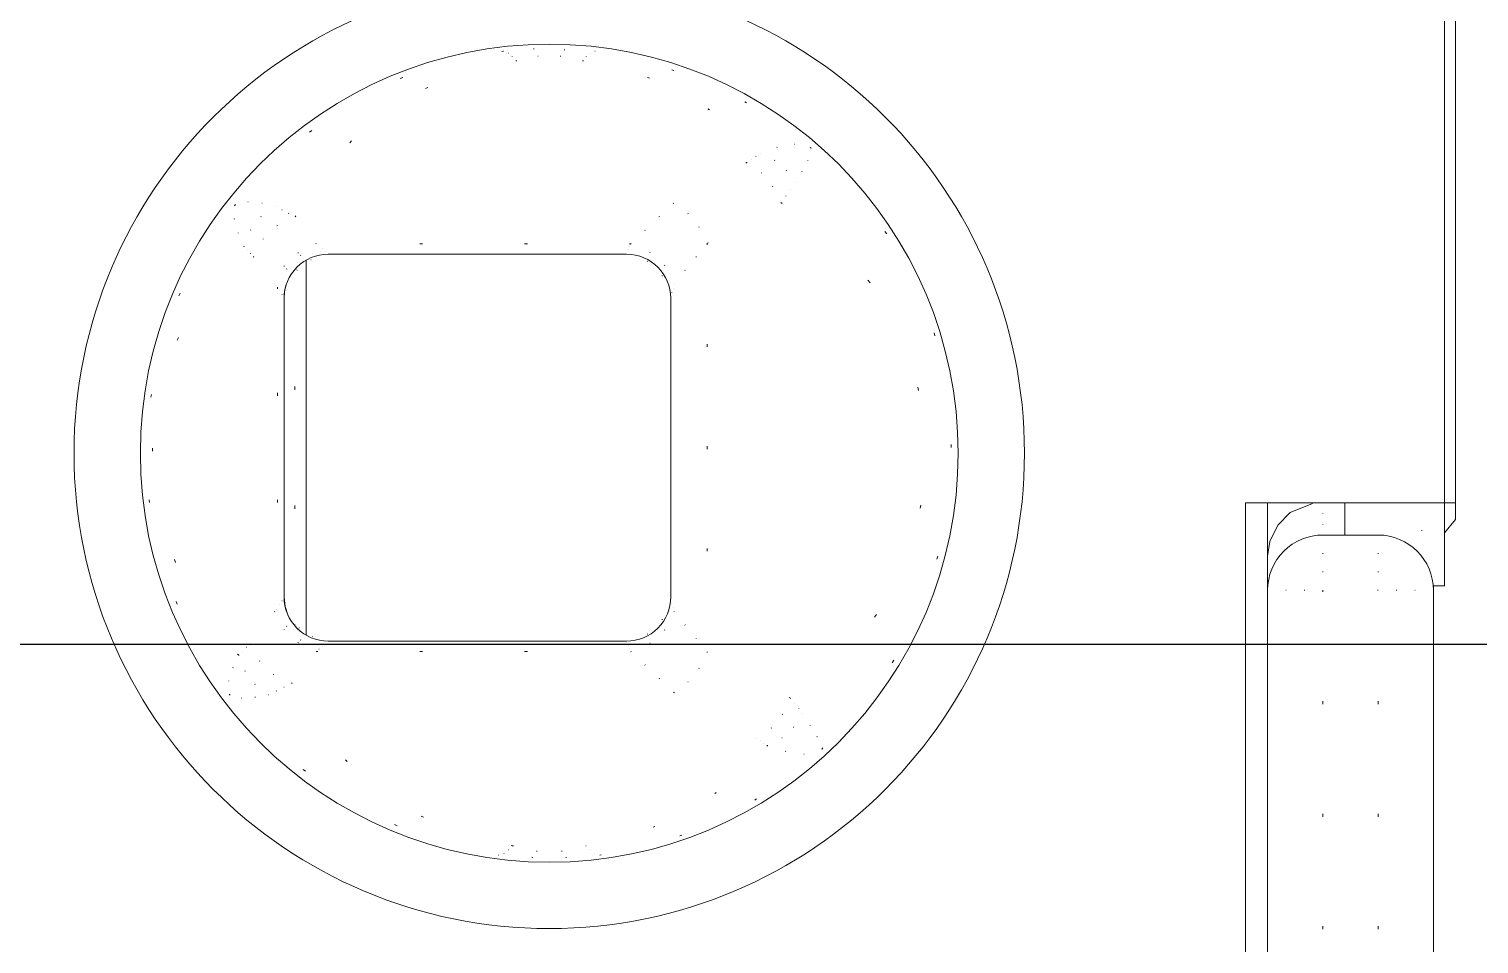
# Model space of a CAD drawing. Header units: inches. Extents: x 17 to 3130, y 15 to 659.
# Drawn here: x 1929.21 to 1935.77, y 217.69 to 221.83 of the extents above; entities that cross this region are included whole.
import ezdxf

# ---------------------------------------------------------------- set-up
doc = ezdxf.new("R2010")
doc.units = ezdxf.units.IN
doc.header["$MEASUREMENT"] = 0
doc.layers.add('Ebene 1', color=7, linetype='Continuous')

msp = doc.modelspace()

# ---------------------------------------------------------------- linework, layer by layer
at = {"color": 7, "linetype": 'Continuous', "lineweight": 25}
msp.add_line((1828.38821, 219.04604), (2076.50516, 219.04604), dxfattribs=at)
at = {"layer": 'Ebene 1', "lineweight": 9}
for points in [[(1935.66809, 225.50911), (1935.66809, 225.50911), (1935.66809, 219.68421), (1935.66809, 219.68421)], [(1935.61809, 224.30911), (1935.61809, 224.30911), (1935.61809, 219.68421), (1935.61809, 219.68421)], [(1930.56809, 220.80921), (1930.56809, 220.80921), (1930.56809, 220.80921), (1930.56809, 220.80921)], [(1930.56809, 220.80921), (1930.56809, 220.80921), (1931.91809, 220.80921), (1931.91809, 220.80921)], [(1932.11799, 220.60921), (1932.11799, 220.71961), (1932.02849, 220.80901), (1931.91809, 220.80921)], [(1930.36809, 220.60961), (1930.36809, 220.60961), (1930.37059, 220.64101), (1930.37059, 220.64101)], [(1930.37059, 220.64101), (1930.37059, 220.64101), (1930.37799, 220.67181), (1930.37799, 220.67181)], [(1930.36809, 220.60961), (1930.36809, 220.60961), (1930.36809, 220.60961), (1930.36809, 220.60961)], [(1930.36809, 219.25881), (1930.36809, 219.25881), (1930.36809, 220.60961), (1930.36809, 220.60961)], [(1932.11799, 220.61801), (1932.11799, 220.61801), (1932.11799, 220.61801), (1932.11799, 220.61801)], [(1932.11799, 220.61801), (1932.11799, 220.61801), (1932.11799, 219.25031), (1932.11799, 219.25031)], [(1934.71809, 219.68421), (1934.71809, 219.68421), (1934.71809, 219.68421), (1934.71809, 219.68421)], [(1935.61809, 219.68421), (1935.61809, 219.68421), (1934.71809, 219.68421), (1934.71809, 219.68421)], [(1934.71809, 219.68421), (1934.71809, 219.68421), (1934.71809, 219.68421), (1934.71809, 219.68421)], [(1934.71809, 219.68421), (1934.71809, 219.68421), (1934.71809, 215.33421), (1934.71809, 215.33421)], [(1934.81809, 219.68421), (1934.81809, 219.68421), (1934.81809, 219.68421), (1934.81809, 219.68421)], [(1934.81809, 219.28911), (1934.81809, 219.28911), (1934.81809, 219.68421), (1934.81809, 219.68421)], [(1935.16809, 219.68421), (1935.16809, 219.68421), (1935.16809, 219.68421), (1935.16809, 219.68421)], [(1935.16809, 219.68421), (1935.16809, 219.68421), (1935.16809, 219.55921), (1935.16809, 219.55921)], [(1935.61809, 219.68421), (1935.61809, 219.68421), (1935.61809, 219.68421), (1935.61809, 219.68421)], [(1935.61809, 219.68421), (1935.61809, 219.68421), (1935.61809, 219.55921), (1935.61809, 219.55921)], [(1935.61809, 219.68421), (1935.61809, 219.68421), (1935.61809, 219.68421), (1935.61809, 219.68421)], [(1935.61809, 219.68421), (1935.61809, 219.68421), (1935.66809, 219.68421), (1935.66809, 219.68421)], [(1935.66809, 219.68421), (1935.66809, 219.68421), (1935.66809, 219.68421), (1935.66809, 219.68421)], [(1935.66809, 219.60921), (1935.66809, 219.60921), (1935.66809, 219.68421), (1935.66809, 219.68421)], [(1935.61809, 219.54901), (1935.61809, 219.54901), (1935.66809, 219.60921), (1935.66809, 219.60921)], [(1935.16809, 219.55921), (1935.16809, 219.55921), (1935.16809, 219.55921), (1935.16809, 219.55921)], [(1935.16809, 219.54921), (1935.16809, 219.54921), (1935.16809, 219.55921), (1935.16809, 219.55921)], [(1935.16809, 219.54921), (1935.16809, 219.54921), (1935.16809, 219.54921), (1935.16809, 219.54921)], [(1935.16809, 219.53921), (1935.16809, 219.53921), (1935.16809, 219.54921), (1935.16809, 219.54921)], [(1935.61809, 219.55921), (1935.61809, 219.55921), (1935.61809, 219.55921), (1935.61809, 219.55921)], [(1935.61809, 219.38241), (1935.61809, 219.38241), (1935.61809, 219.55921), (1935.61809, 219.55921)], [(1935.61809, 219.38241), (1935.61809, 219.38241), (1935.61809, 219.38241), (1935.61809, 219.38241)], [(1935.61819, 219.30921), (1935.61819, 219.30921), (1935.61809, 219.38241), (1935.61809, 219.38241)], [(1935.56729, 219.30921), (1935.56729, 219.30921), (1935.56729, 219.30921), (1935.56729, 219.30921)], [(1935.61819, 219.30921), (1935.61819, 219.30921), (1935.56729, 219.30921), (1935.56729, 219.30921)], [(1930.36809, 219.25881), (1930.36809, 219.25881), (1930.36809, 219.25881), (1930.36809, 219.25881)], [(1930.37279, 219.21561), (1930.37279, 219.21561), (1930.36809, 219.25881), (1930.36809, 219.25881)], [(1930.37279, 219.21561), (1930.37279, 219.21561), (1930.37279, 219.21561), (1930.37279, 219.21561)], [(1930.38679, 219.17441), (1930.38679, 219.17441), (1930.37279, 219.21561), (1930.37279, 219.21561)], [(1930.56809, 219.05921), (1930.56809, 219.05921), (1930.56809, 219.05921), (1930.56809, 219.05921)], [(1931.91809, 219.05921), (1931.91809, 219.05921), (1930.56809, 219.05921), (1930.56809, 219.05921)]]:
    msp.add_open_spline(points, degree=3, dxfattribs=at)
for points, knots in [([(1931.56809, 222.05921), (1930.38069, 222.05911), (1929.41809, 221.09661), (1929.41809, 219.90911), (1929.41809, 219.90911), (1929.41809, 218.72181), (1930.38069, 217.75921), (1931.56809, 217.75911), (1931.56809, 217.75911), (1932.75549, 217.75911), (1933.71809, 218.72181), (1933.71809, 219.90911), (1933.71809, 219.90911), (1933.71809, 221.09661), (1932.75549, 222.05911), (1931.56819, 222.05911)], [0, 0, 0, 0, 0.25, 0.25, 0.25, 0.25, 0.5, 0.5, 0.5, 0.5, 0.75, 0.75, 0.75, 0.75, 1, 1, 1, 1]), ([(1931.56809, 221.75921), (1930.54639, 221.75921), (1929.71799, 220.93081), (1929.71809, 219.90911), (1929.71809, 219.90911), (1929.71809, 218.88741), (1930.54649, 218.05921), (1931.56809, 218.05921), (1931.56809, 218.05921), (1932.58989, 218.05921), (1933.41799, 218.88741), (1933.41809, 219.90911), (1933.41809, 219.90911), (1933.41809, 220.93081), (1932.58989, 221.75921), (1931.56809, 221.75921)], [0, 0, 0, 0, 0.25, 0.25, 0.25, 0.25, 0.5, 0.5, 0.5, 0.5, 0.75, 0.75, 0.75, 0.75, 1, 1, 1, 1]), ([(1930.56809, 220.80921), (1930.51509, 220.80921), (1930.46409, 220.78811), (1930.42669, 220.75061), (1930.42669, 220.75061), (1930.38909, 220.71311), (1930.36809, 220.66221), (1930.36809, 220.60921)], [0, 0, 0, 0, 0.5, 0.5, 0.5, 0.5, 1, 1, 1, 1]), ([(1930.36809, 219.25921), (1930.36809, 219.20601), (1930.38909, 219.15521), (1930.42659, 219.11781), (1930.42659, 219.11781), (1930.46409, 219.08021), (1930.51509, 219.05921), (1930.56809, 219.05921)], [0, 0, 0, 0, 0.5, 0.5, 0.5, 0.5, 1, 1, 1, 1]), ([(1931.91809, 219.05921), (1931.97119, 219.05921), (1932.02199, 219.08021), (1932.05949, 219.11781), (1932.05949, 219.11781), (1932.09699, 219.15521), (1932.11799, 219.20601), (1932.11799, 219.25921)], [0, 0, 0, 0, 0.5, 0.5, 0.5, 0.5, 1, 1, 1, 1])]:
    msp.add_open_spline(points, degree=3, knots=knots, dxfattribs=at)
at = {"layer": 'Ebene 1', "color": 3, "lineweight": 9}
for points in [[(1931.50059, 221.73791), (1931.50059, 221.73791), (1931.49679, 221.73761), (1931.49679, 221.73761)], [(1931.36009, 221.72781), (1931.36009, 221.72781), (1931.35379, 221.72641), (1931.35379, 221.72641)], [(1931.36009, 221.72781), (1931.36009, 221.72781), (1931.36009, 221.72781), (1931.36009, 221.72781)], [(1931.36009, 221.72781), (1931.36009, 221.72781), (1931.36039, 221.72761), (1931.36039, 221.72761)], [(1931.38269, 221.71921), (1931.38269, 221.71921), (1931.38269, 221.71921), (1931.38269, 221.71921)], [(1931.38269, 221.71921), (1931.38269, 221.71921), (1931.38339, 221.71901), (1931.38339, 221.71901)], [(1931.40049, 221.70291), (1931.40049, 221.70291), (1931.40049, 221.70291), (1931.40049, 221.70291)], [(1931.40049, 221.70291), (1931.40049, 221.70291), (1931.40089, 221.70241), (1931.40089, 221.70241)], [(1931.41689, 221.68421), (1931.41689, 221.68421), (1931.41819, 221.68451), (1931.41819, 221.68451)], [(1931.41689, 221.68421), (1931.41689, 221.68421), (1931.41689, 221.68421), (1931.41689, 221.68421)], [(1931.41689, 221.68421), (1931.41689, 221.68421), (1931.42109, 221.68421), (1931.42109, 221.68421)], [(1931.51569, 221.70431), (1931.51569, 221.70431), (1931.51849, 221.70461), (1931.51849, 221.70461)], [(1931.61779, 221.70541), (1931.61779, 221.70541), (1931.61779, 221.70541), (1931.61779, 221.70541)], [(1931.61779, 221.70541), (1931.61779, 221.70541), (1931.62049, 221.70501), (1931.62049, 221.70501)], [(1931.63549, 221.73401), (1931.63549, 221.73401), (1931.63549, 221.73401), (1931.63549, 221.73401)], [(1931.63929, 221.73381), (1931.63929, 221.73381), (1931.63549, 221.73401), (1931.63549, 221.73401)], [(1931.71919, 221.68421), (1931.71919, 221.68421), (1931.71919, 221.68421), (1931.71919, 221.68421)], [(1931.71919, 221.68421), (1931.71919, 221.68421), (1931.72329, 221.68341), (1931.72329, 221.68341)], [(1931.73569, 221.70291), (1931.73569, 221.70291), (1931.73529, 221.70241), (1931.73529, 221.70241)], [(1931.75339, 221.71921), (1931.75339, 221.71921), (1931.75279, 221.71901), (1931.75279, 221.71901)], [(1931.77419, 221.72781), (1931.77419, 221.72781), (1931.77419, 221.72781), (1931.77419, 221.72781)], [(1931.77599, 221.72781), (1931.77599, 221.72781), (1931.77419, 221.72781), (1931.77419, 221.72781)], [(1931.77599, 221.72781), (1931.77599, 221.72781), (1931.77569, 221.72761), (1931.77569, 221.72761)], [(1930.90499, 221.60801), (1930.90499, 221.60801), (1930.89289, 221.60331), (1930.89289, 221.60331)], [(1932.01309, 221.60851), (1932.01309, 221.60851), (1932.01309, 221.60851), (1932.01309, 221.60851)], [(1932.01309, 221.60851), (1932.01309, 221.60851), (1932.02089, 221.60541), (1932.02089, 221.60541)], [(1932.12229, 221.64321), (1932.12229, 221.64321), (1932.12229, 221.64321), (1932.12229, 221.64321)], [(1932.13189, 221.64061), (1932.13189, 221.64061), (1932.12229, 221.64321), (1932.12229, 221.64321)], [(1931.00819, 221.55821), (1931.00819, 221.55821), (1931.01879, 221.56301), (1931.01879, 221.56301)], [(1932.45239, 221.49821), (1932.45239, 221.49821), (1932.45239, 221.49821), (1932.45239, 221.49821)], [(1932.46109, 221.49391), (1932.46109, 221.49391), (1932.45239, 221.49821), (1932.45239, 221.49821)], [(1932.28599, 221.46741), (1932.28599, 221.46741), (1932.28599, 221.46741), (1932.28599, 221.46741)], [(1932.28599, 221.46741), (1932.28599, 221.46741), (1932.29319, 221.46281), (1932.29319, 221.46281)], [(1930.49389, 221.36911), (1930.49389, 221.36911), (1930.48339, 221.36121), (1930.48339, 221.36121)], [(1930.66599, 221.31371), (1930.66599, 221.31371), (1930.67399, 221.32201), (1930.67399, 221.32201)], [(1932.59979, 221.29301), (1932.59979, 221.29301), (1932.59779, 221.29241), (1932.59779, 221.29241)], [(1932.67769, 221.30681), (1932.67769, 221.30681), (1932.67549, 221.30681), (1932.67549, 221.30681)], [(1932.74859, 221.29191), (1932.74859, 221.29191), (1932.74859, 221.29191), (1932.74859, 221.29191)], [(1932.75239, 221.28901), (1932.75239, 221.28901), (1932.74859, 221.29191), (1932.74859, 221.29191)], [(1932.75149, 221.28961), (1932.75149, 221.28961), (1932.75149, 221.28961), (1932.75149, 221.28961)], [(1932.75239, 221.28901), (1932.75239, 221.28901), (1932.75149, 221.28961), (1932.75149, 221.28961)], [(1932.75239, 221.28901), (1932.75239, 221.28901), (1932.75239, 221.28901), (1932.75239, 221.28901)], [(1932.75239, 221.28901), (1932.75239, 221.28901), (1932.75279, 221.28841), (1932.75279, 221.28841)], [(1932.46239, 221.22441), (1932.46239, 221.22441), (1932.45779, 221.22181), (1932.45779, 221.22181)], [(1932.46239, 221.22441), (1932.46239, 221.22441), (1932.46239, 221.22441), (1932.46239, 221.22441)], [(1932.46239, 221.22441), (1932.46239, 221.22441), (1932.46329, 221.22381), (1932.46329, 221.22381)], [(1932.48309, 221.23821), (1932.48309, 221.23821), (1932.48249, 221.23781), (1932.48249, 221.23781)], [(1932.50339, 221.25201), (1932.50339, 221.25201), (1932.50299, 221.25161), (1932.50299, 221.25161)], [(1932.52369, 221.26551), (1932.52369, 221.26551), (1932.52329, 221.26541), (1932.52329, 221.26541)], [(1932.58679, 221.23411), (1932.58679, 221.23411), (1932.58679, 221.23411), (1932.58679, 221.23411)], [(1932.58839, 221.23321), (1932.58839, 221.23321), (1932.58679, 221.23411), (1932.58679, 221.23411)], [(1932.73849, 221.23501), (1932.73849, 221.23501), (1932.73799, 221.23341), (1932.73799, 221.23341)], [(1932.52809, 221.17801), (1932.52809, 221.17801), (1932.52809, 221.17801), (1932.52809, 221.17801)], [(1932.52809, 221.17801), (1932.52809, 221.17801), (1932.52989, 221.17681), (1932.52989, 221.17681)], [(1932.64009, 221.18941), (1932.64009, 221.18941), (1932.64009, 221.18941), (1932.64009, 221.18941)], [(1932.64119, 221.18781), (1932.64119, 221.18781), (1932.64009, 221.18941), (1932.64009, 221.18941)], [(1932.71209, 221.18321), (1932.71209, 221.18321), (1932.71139, 221.18181), (1932.71139, 221.18181)], [(1932.57829, 221.11701), (1932.57829, 221.11701), (1932.57829, 221.11701), (1932.57829, 221.11701)], [(1932.57829, 221.11701), (1932.57829, 221.11701), (1932.57929, 221.11501), (1932.57929, 221.11501)], [(1932.66079, 221.10171), (1932.66079, 221.10171), (1932.66129, 221.10251), (1932.66129, 221.10251)], [(1932.68319, 221.13241), (1932.68319, 221.13241), (1932.68319, 221.13241), (1932.68319, 221.13241)], [(1932.68379, 221.13151), (1932.68379, 221.13151), (1932.68319, 221.13241), (1932.68319, 221.13241)], [(1930.14729, 221.03281), (1930.14729, 221.03281), (1930.14349, 221.02761), (1930.14349, 221.02761)], [(1930.14729, 221.03281), (1930.14729, 221.03281), (1930.14789, 221.03341), (1930.14789, 221.03341)], [(1930.20479, 221.04681), (1930.20479, 221.04681), (1930.20479, 221.04681), (1930.20479, 221.04681)], [(1930.20479, 221.04681), (1930.20479, 221.04681), (1930.20649, 221.04661), (1930.20649, 221.04661)], [(1930.26739, 221.04061), (1930.26739, 221.04061), (1930.26739, 221.04061), (1930.26739, 221.04061)], [(1930.26739, 221.04061), (1930.26739, 221.04061), (1930.26919, 221.04061), (1930.26919, 221.04061)], [(1930.32909, 221.02541), (1930.32909, 221.02541), (1930.32909, 221.02541), (1930.32909, 221.02541)], [(1930.32909, 221.02541), (1930.32909, 221.02541), (1930.32949, 221.02521), (1930.32949, 221.02521)], [(1932.12949, 221.04001), (1932.12949, 221.04001), (1932.12859, 221.03911), (1932.12859, 221.03911)], [(1932.12949, 221.04001), (1932.12949, 221.04001), (1932.12949, 221.04001), (1932.12949, 221.04001)], [(1932.12949, 221.04001), (1932.12949, 221.04001), (1932.13039, 221.03941), (1932.13039, 221.03941)], [(1932.61529, 221.04321), (1932.61529, 221.04321), (1932.61559, 221.04351), (1932.61559, 221.04351)], [(1932.61529, 221.04321), (1932.61529, 221.04321), (1932.61529, 221.04321), (1932.61529, 221.04321)], [(1932.61529, 221.04321), (1932.61529, 221.04321), (1932.62129, 221.03881), (1932.62129, 221.03881)], [(1932.63789, 221.07221), (1932.63789, 221.07221), (1932.63849, 221.07301), (1932.63849, 221.07301)], [(1930.14309, 220.97021), (1930.14309, 220.97021), (1930.14309, 220.97021), (1930.14309, 220.97021)], [(1930.14359, 220.96851), (1930.14359, 220.96851), (1930.14309, 220.97021), (1930.14309, 220.97021)], [(1930.26369, 220.97801), (1930.26369, 220.97801), (1930.26539, 220.97941), (1930.26539, 220.97941)], [(1930.35869, 221.01001), (1930.35869, 221.01001), (1930.35869, 221.01001), (1930.35869, 221.01001)], [(1930.35869, 221.01001), (1930.35869, 221.01001), (1930.35939, 221.00971), (1930.35939, 221.00971)], [(1930.38849, 220.99441), (1930.38849, 220.99441), (1930.38849, 220.99441), (1930.38849, 220.99441)], [(1930.38849, 220.99441), (1930.38849, 220.99441), (1930.38939, 220.99411), (1930.38939, 220.99411)], [(1930.41889, 220.97881), (1930.41889, 220.97881), (1930.42199, 220.98361), (1930.42199, 220.98361)], [(1932.06629, 220.97941), (1932.06629, 220.97941), (1932.06449, 220.97781), (1932.06449, 220.97781)], [(1932.19519, 220.99361), (1932.19519, 220.99361), (1932.19519, 220.99361), (1932.19519, 220.99361)], [(1932.19519, 220.99361), (1932.19519, 220.99361), (1932.19709, 220.99241), (1932.19709, 220.99241)], [(1930.16009, 220.90601), (1930.16009, 220.90601), (1930.16009, 220.90601), (1930.16009, 220.90601)], [(1930.16069, 220.90441), (1930.16069, 220.90441), (1930.16009, 220.90601), (1930.16009, 220.90601)], [(1930.21659, 220.91741), (1930.21659, 220.91741), (1930.21739, 220.91951), (1930.21739, 220.91951)], [(1930.33569, 220.93771), (1930.33569, 220.93771), (1930.33799, 220.93881), (1930.33799, 220.93881)], [(1932.00219, 220.91821), (1932.00219, 220.91821), (1932.00049, 220.91651), (1932.00049, 220.91651)], [(1932.24539, 220.93251), (1932.24539, 220.93251), (1932.24539, 220.93251), (1932.24539, 220.93251)], [(1932.24539, 220.93251), (1932.24539, 220.93251), (1932.24639, 220.93061), (1932.24639, 220.93061)], [(1933.08689, 220.91241), (1933.08689, 220.91241), (1933.08689, 220.91241), (1933.08689, 220.91241)], [(1933.09529, 220.90131), (1933.09529, 220.90131), (1933.08689, 220.91241), (1933.08689, 220.91241)], [(1930.18649, 220.84561), (1930.18649, 220.84561), (1930.18649, 220.84561), (1930.18649, 220.84561)], [(1930.18689, 220.84481), (1930.18689, 220.84481), (1930.18649, 220.84561), (1930.18649, 220.84561)], [(1930.18689, 220.84481), (1930.18689, 220.84481), (1930.18729, 220.84571), (1930.18729, 220.84571)], [(1930.18689, 220.84481), (1930.18689, 220.84481), (1930.18689, 220.84481), (1930.18689, 220.84481)], [(1930.18689, 220.84481), (1930.18689, 220.84481), (1930.18709, 220.84461), (1930.18709, 220.84461)], [(1930.20129, 220.82921), (1930.20129, 220.82921), (1930.20129, 220.82921), (1930.20129, 220.82921)], [(1930.20129, 220.82921), (1930.20129, 220.82921), (1930.20169, 220.82881), (1930.20169, 220.82881)], [(1930.27309, 220.87721), (1930.27309, 220.87721), (1930.27439, 220.87941), (1930.27439, 220.87941)], [(1930.51269, 220.85761), (1930.51269, 220.85761), (1930.51269, 220.85761), (1930.51269, 220.85761)], [(1930.51389, 220.85611), (1930.51389, 220.85611), (1930.51269, 220.85761), (1930.51269, 220.85761)], [(1930.54049, 220.83381), (1930.54049, 220.83381), (1930.54049, 220.83381), (1930.54049, 220.83381)], [(1930.54089, 220.83361), (1930.54089, 220.83361), (1930.54049, 220.83381), (1930.54049, 220.83381)], [(1930.55459, 220.82221), (1930.55459, 220.82221), (1930.55459, 220.82221), (1930.55459, 220.82221)], [(1930.55489, 220.82191), (1930.55489, 220.82191), (1930.55459, 220.82221), (1930.55459, 220.82221)], [(1930.98189, 220.85601), (1930.98189, 220.85601), (1930.98189, 220.85601), (1930.98189, 220.85601)], [(1930.99479, 220.85601), (1930.99479, 220.85601), (1930.98189, 220.85601), (1930.98189, 220.85601)], [(1931.46929, 220.85611), (1931.46929, 220.85611), (1931.45639, 220.85601), (1931.45639, 220.85601)], [(1931.45639, 220.85601), (1931.45639, 220.85601), (1931.45639, 220.85601), (1931.45639, 220.85601)], [(1931.92449, 220.82921), (1931.92449, 220.82921), (1931.92449, 220.82881), (1931.92449, 220.82881)], [(1931.93089, 220.84261), (1931.93089, 220.84261), (1931.93079, 220.84231), (1931.93079, 220.84231)], [(1931.93089, 220.85601), (1931.93089, 220.85601), (1931.93089, 220.85601), (1931.93089, 220.85601)], [(1931.93739, 220.85601), (1931.93739, 220.85601), (1931.93089, 220.85601), (1931.93089, 220.85601)], [(1931.93739, 220.85601), (1931.93739, 220.85601), (1931.93719, 220.85581), (1931.93719, 220.85581)], [(1931.93739, 220.85601), (1931.93739, 220.85601), (1931.93739, 220.85601), (1931.93739, 220.85601)], [(1931.93739, 220.85601), (1931.93739, 220.85601), (1931.93849, 220.85541), (1931.93849, 220.85541)], [(1932.02249, 220.81861), (1932.02249, 220.81861), (1932.02249, 220.81861), (1932.02249, 220.81861)], [(1932.02249, 220.81861), (1932.02249, 220.81861), (1932.02489, 220.81751), (1932.02489, 220.81751)], [(1932.28249, 220.85871), (1932.28249, 220.85871), (1932.28709, 220.86121), (1932.28709, 220.86121)], [(1932.28249, 220.85871), (1932.28249, 220.85871), (1932.28249, 220.85871), (1932.28249, 220.85871)], [(1932.28249, 220.85871), (1932.28249, 220.85871), (1932.28249, 220.85241), (1932.28249, 220.85241)], [(1930.21599, 220.81341), (1930.21599, 220.81341), (1930.21599, 220.81341), (1930.21599, 220.81341)], [(1930.21599, 220.81341), (1930.21599, 220.81341), (1930.21629, 220.81301), (1930.21629, 220.81301)], [(1930.23069, 220.79751), (1930.23069, 220.79751), (1930.23129, 220.79861), (1930.23129, 220.79861)], [(1930.23069, 220.79751), (1930.23069, 220.79751), (1930.23069, 220.79751), (1930.23069, 220.79751)], [(1930.23069, 220.79751), (1930.23069, 220.79751), (1930.23199, 220.79581), (1930.23199, 220.79581)], [(1930.36819, 220.75441), (1930.36819, 220.75441), (1930.36939, 220.75661), (1930.36939, 220.75661)], [(1930.43079, 220.81501), (1930.43079, 220.81501), (1930.43299, 220.81601), (1930.43299, 220.81601)], [(1930.44209, 220.80361), (1930.44209, 220.80361), (1930.44439, 220.80461), (1930.44439, 220.80461)], [(1930.48889, 220.78371), (1930.48889, 220.78371), (1930.49089, 220.78441), (1930.49089, 220.78441)], [(1930.56789, 220.80971), (1930.56789, 220.80971), (1930.56789, 220.80971), (1930.56789, 220.80971)], [(1930.56809, 220.80941), (1930.56809, 220.80941), (1930.56789, 220.80971), (1930.56789, 220.80971)], [(1932.01069, 220.77761), (1932.01069, 220.77761), (1932.01069, 220.77761), (1932.01069, 220.77761)], [(1932.01319, 220.77661), (1932.01319, 220.77661), (1932.01069, 220.77761), (1932.01069, 220.77761)], [(1932.08949, 220.75981), (1932.08949, 220.75981), (1932.08949, 220.75981), (1932.08949, 220.75981)], [(1932.08949, 220.75981), (1932.08949, 220.75981), (1932.09059, 220.75761), (1932.09059, 220.75761)], [(1932.23209, 220.79661), (1932.23209, 220.79661), (1932.23339, 220.79821), (1932.23339, 220.79821)], [(1930.37989, 220.74131), (1930.37989, 220.74131), (1930.38099, 220.74361), (1930.38099, 220.74361)], [(1930.42579, 220.73731), (1930.42579, 220.73731), (1930.42719, 220.73901), (1930.42719, 220.73901)], [(1932.07829, 220.71281), (1932.07829, 220.71281), (1932.07829, 220.71281), (1932.07829, 220.71281)], [(1932.07939, 220.71021), (1932.07939, 220.71021), (1932.07829, 220.71281), (1932.07829, 220.71281)], [(1932.18219, 220.73511), (1932.18219, 220.73511), (1932.18349, 220.73691), (1932.18349, 220.73691)], [(1933.00999, 220.69121), (1933.00999, 220.69121), (1933.00999, 220.69121), (1933.00999, 220.69121)], [(1933.00999, 220.69121), (1933.00999, 220.69121), (1933.01949, 220.68021), (1933.01949, 220.68021)], [(1929.89899, 220.63301), (1929.89899, 220.63301), (1929.89289, 220.62141), (1929.89289, 220.62141)], [(1930.32579, 220.67481), (1930.32579, 220.67481), (1930.32639, 220.67581), (1930.32639, 220.67581)], [(1930.32989, 220.66981), (1930.32989, 220.66981), (1930.32989, 220.66981), (1930.32989, 220.66981)], [(1930.32989, 220.66981), (1930.32989, 220.66981), (1930.33009, 220.66961), (1930.33009, 220.66961)], [(1930.33839, 220.65961), (1930.33839, 220.65961), (1930.33889, 220.66081), (1930.33889, 220.66081)], [(1930.33839, 220.65961), (1930.33839, 220.65961), (1930.33839, 220.65961), (1930.33839, 220.65961)], [(1930.33839, 220.65961), (1930.33839, 220.65961), (1930.33839, 220.65311), (1930.33839, 220.65311)], [(1930.33839, 220.65961), (1930.33839, 220.65961), (1930.33839, 220.65961), (1930.33839, 220.65961)], [(1930.33839, 220.65961), (1930.33839, 220.65961), (1930.33849, 220.65941), (1930.33849, 220.65941)], [(1930.34849, 220.64341), (1930.34849, 220.64341), (1930.34849, 220.64341), (1930.34849, 220.64341)], [(1930.34849, 220.64341), (1930.34849, 220.64341), (1930.34879, 220.64291), (1930.34879, 220.64291)], [(1930.35869, 220.62681), (1930.35869, 220.62681), (1930.35869, 220.62681), (1930.35869, 220.62681)], [(1930.35869, 220.62681), (1930.35869, 220.62681), (1930.35909, 220.62641), (1930.35909, 220.62641)], [(1930.37799, 220.67181), (1930.37799, 220.67181), (1930.37869, 220.67261), (1930.37869, 220.67261)], [(1932.12299, 220.63671), (1932.12299, 220.63671), (1932.12309, 220.63721), (1932.12309, 220.63721)], [(1932.12799, 220.65561), (1932.12799, 220.65561), (1932.12809, 220.65611), (1932.12809, 220.65611)], [(1932.13299, 220.67471), (1932.13299, 220.67471), (1932.13379, 220.67551), (1932.13379, 220.67551)], [(1932.11759, 220.61921), (1932.11759, 220.61921), (1932.11759, 220.61921), (1932.11759, 220.61921)], [(1932.11799, 220.61801), (1932.11799, 220.61801), (1932.11759, 220.61921), (1932.11759, 220.61921)], [(1932.11799, 220.61801), (1932.11799, 220.61801), (1932.11819, 220.61821), (1932.11819, 220.61821)], [(1929.88479, 220.42021), (1929.88479, 220.42021), (1929.89049, 220.43301), (1929.89049, 220.43301)], [(1933.30989, 220.45301), (1933.30989, 220.45301), (1933.30989, 220.45301), (1933.30989, 220.45301)], [(1933.31259, 220.43941), (1933.31259, 220.43941), (1933.30989, 220.45301), (1933.30989, 220.45301)], [(1932.28249, 220.40271), (1932.28249, 220.40271), (1932.28249, 220.40271), (1932.28249, 220.40271)], [(1932.28249, 220.40271), (1932.28249, 220.40271), (1932.28249, 220.39021), (1932.28249, 220.39021)], [(1929.76809, 220.17491), (1929.76809, 220.17491), (1929.76589, 220.16201), (1929.76589, 220.16201)], [(1930.33839, 220.18261), (1930.33839, 220.18261), (1930.33839, 220.18261), (1930.33839, 220.18261)], [(1930.33839, 220.18261), (1930.33839, 220.18261), (1930.33839, 220.16941), (1930.33839, 220.16941)], [(1930.41749, 220.21041), (1930.41749, 220.21041), (1930.41749, 220.21041), (1930.41749, 220.21041)], [(1930.41749, 220.19571), (1930.41749, 220.19571), (1930.41749, 220.21041), (1930.41749, 220.21041)], [(1933.23539, 220.20751), (1933.23539, 220.20751), (1933.23539, 220.20751), (1933.23539, 220.20751)], [(1933.23539, 220.20751), (1933.23539, 220.20751), (1933.23899, 220.19321), (1933.23899, 220.19321)], [(1929.77259, 219.91841), (1929.77259, 219.91841), (1929.77269, 219.93251), (1929.77269, 219.93251)], [(1932.28249, 219.94041), (1932.28249, 219.94041), (1932.28249, 219.94041), (1932.28249, 219.94041)], [(1932.28249, 219.94041), (1932.28249, 219.94041), (1932.28249, 219.92781), (1932.28249, 219.92781)], [(1933.38589, 219.93511), (1933.38589, 219.93511), (1933.38699, 219.94901), (1933.38699, 219.94901)], [(1929.75809, 219.69881), (1929.75809, 219.69881), (1929.75809, 219.69881), (1929.75809, 219.69881)], [(1929.75809, 219.69881), (1929.75809, 219.69881), (1929.76009, 219.68601), (1929.76009, 219.68601)], [(1930.33839, 219.69891), (1930.33839, 219.69891), (1930.33839, 219.69891), (1930.33839, 219.69891)], [(1930.33839, 219.69891), (1930.33839, 219.69891), (1930.33839, 219.68571), (1930.33839, 219.68571)], [(1930.41749, 219.67251), (1930.41749, 219.67251), (1930.41749, 219.67251), (1930.41749, 219.67251)], [(1930.41749, 219.65781), (1930.41749, 219.65781), (1930.41749, 219.67251), (1930.41749, 219.67251)], [(1933.24919, 219.67441), (1933.24919, 219.67441), (1933.24609, 219.66011), (1933.24609, 219.66011)], [(1935.06809, 219.68421), (1935.06809, 219.68421), (1935.06809, 219.68421), (1935.06809, 219.68421)], [(1935.06809, 219.68421), (1935.06809, 219.68421), (1935.06809, 219.68341), (1935.06809, 219.68341)], [(1935.06809, 219.63641), (1935.06809, 219.63641), (1935.06809, 219.63641), (1935.06809, 219.63641)], [(1935.06809, 219.63641), (1935.06809, 219.63641), (1935.06809, 219.63511), (1935.06809, 219.63511)], [(1935.06809, 219.58821), (1935.06809, 219.58821), (1935.06809, 219.58821), (1935.06809, 219.58821)], [(1935.06809, 219.58821), (1935.06809, 219.58821), (1935.06809, 219.58681), (1935.06809, 219.58681)], [(1935.06809, 219.53921), (1935.06809, 219.53921), (1935.06809, 219.53921), (1935.06809, 219.53921)], [(1935.06809, 219.53921), (1935.06809, 219.53921), (1935.06809, 219.53801), (1935.06809, 219.53801)], [(1935.51469, 219.55921), (1935.51469, 219.55921), (1935.51469, 219.55921), (1935.51469, 219.55921)], [(1935.51809, 219.55921), (1935.51809, 219.55921), (1935.51469, 219.55921), (1935.51469, 219.55921)], [(1932.28249, 219.47821), (1932.28249, 219.47821), (1932.28249, 219.47821), (1932.28249, 219.47821)], [(1932.28249, 219.47821), (1932.28249, 219.47821), (1932.28249, 219.46561), (1932.28249, 219.46561)], [(1933.32109, 219.42981), (1933.32109, 219.42981), (1933.32609, 219.44301), (1933.32609, 219.44301)], [(1935.06809, 219.45691), (1935.06809, 219.45691), (1935.06809, 219.45691), (1935.06809, 219.45691)], [(1935.06809, 219.45691), (1935.06809, 219.45691), (1935.06809, 219.45461), (1935.06809, 219.45461)], [(1935.31809, 219.45691), (1935.31809, 219.45691), (1935.31809, 219.45691), (1935.31809, 219.45691)], [(1935.31809, 219.45471), (1935.31809, 219.45471), (1935.31809, 219.45691), (1935.31809, 219.45691)], [(1929.87189, 219.42811), (1929.87189, 219.42811), (1929.87189, 219.42811), (1929.87189, 219.42811)], [(1929.87729, 219.41501), (1929.87729, 219.41501), (1929.87189, 219.42811), (1929.87189, 219.42811)], [(1935.06809, 219.37351), (1935.06809, 219.37351), (1935.06809, 219.37351), (1935.06809, 219.37351)], [(1935.06809, 219.37351), (1935.06809, 219.37351), (1935.06809, 219.37121), (1935.06809, 219.37121)], [(1935.31809, 219.37351), (1935.31809, 219.37351), (1935.31809, 219.37351), (1935.31809, 219.37351)], [(1935.31809, 219.37141), (1935.31809, 219.37141), (1935.31809, 219.37351), (1935.31809, 219.37351)], [(1930.36809, 219.25881), (1930.36809, 219.25881), (1930.36789, 219.25861), (1930.36789, 219.25861)], [(1932.11799, 219.25031), (1932.11799, 219.25031), (1932.11749, 219.24911), (1932.11749, 219.24911)], [(1934.81809, 219.28921), (1934.81809, 219.28921), (1934.81809, 219.28921), (1934.81809, 219.28921)], [(1934.81809, 219.28921), (1934.81809, 219.28921), (1934.81919, 219.28921), (1934.81919, 219.28921)], [(1934.90029, 219.28921), (1934.90029, 219.28921), (1934.90029, 219.28921), (1934.90029, 219.28921)], [(1934.90029, 219.28921), (1934.90029, 219.28921), (1934.90259, 219.28921), (1934.90259, 219.28921)], [(1934.98359, 219.28921), (1934.98359, 219.28921), (1934.98359, 219.28921), (1934.98359, 219.28921)], [(1934.98359, 219.28921), (1934.98359, 219.28921), (1934.98589, 219.28921), (1934.98589, 219.28921)], [(1935.06809, 219.28921), (1935.06809, 219.28921), (1935.06809, 219.28921), (1935.06809, 219.28921)], [(1935.06809, 219.28921), (1935.06809, 219.28921), (1935.06809, 219.28221), (1935.06809, 219.28221)], [(1935.31459, 219.28921), (1935.31459, 219.28921), (1935.31459, 219.28921), (1935.31459, 219.28921)], [(1935.31809, 219.28921), (1935.31809, 219.28921), (1935.31459, 219.28921), (1935.31459, 219.28921)], [(1935.31809, 219.29031), (1935.31809, 219.29031), (1935.31809, 219.29031), (1935.31809, 219.29031)], [(1935.31809, 219.28921), (1935.31809, 219.28921), (1935.31809, 219.29031), (1935.31809, 219.29031)], [(1935.40039, 219.28921), (1935.40039, 219.28921), (1935.40039, 219.28921), (1935.40039, 219.28921)], [(1935.40259, 219.28921), (1935.40259, 219.28921), (1935.40039, 219.28921), (1935.40039, 219.28921)], [(1935.48359, 219.28921), (1935.48359, 219.28921), (1935.48359, 219.28921), (1935.48359, 219.28921)], [(1935.48589, 219.28921), (1935.48589, 219.28921), (1935.48359, 219.28921), (1935.48359, 219.28921)], [(1935.56699, 219.28921), (1935.56699, 219.28921), (1935.56699, 219.28921), (1935.56699, 219.28921)], [(1935.56809, 219.28921), (1935.56809, 219.28921), (1935.56699, 219.28921), (1935.56699, 219.28921)], [(1929.88089, 219.23841), (1929.88089, 219.23841), (1929.88089, 219.23841), (1929.88089, 219.23841)], [(1929.88089, 219.23841), (1929.88089, 219.23841), (1929.88509, 219.22621), (1929.88509, 219.22621)], [(1930.32579, 219.19361), (1930.32579, 219.19361), (1930.32429, 219.19161), (1930.32429, 219.19161)], [(1930.33429, 219.20361), (1930.33429, 219.20361), (1930.33409, 219.20361), (1930.33409, 219.20361)], [(1930.34889, 219.22541), (1930.34889, 219.22541), (1930.34859, 219.22481), (1930.34859, 219.22481)], [(1930.35899, 219.24191), (1930.35899, 219.24191), (1930.35869, 219.24141), (1930.35869, 219.24141)], [(1932.12299, 219.23161), (1932.12299, 219.23161), (1932.12299, 219.23161), (1932.12299, 219.23161)], [(1932.12309, 219.23121), (1932.12309, 219.23121), (1932.12299, 219.23161), (1932.12299, 219.23161)], [(1932.12799, 219.21281), (1932.12799, 219.21281), (1932.12799, 219.21281), (1932.12799, 219.21281)], [(1932.12809, 219.21221), (1932.12809, 219.21221), (1932.12799, 219.21281), (1932.12799, 219.21281)], [(1932.13299, 219.19361), (1932.13299, 219.19361), (1932.13249, 219.19241), (1932.13249, 219.19241)], [(1932.13299, 219.19391), (1932.13299, 219.19391), (1932.13299, 219.19391), (1932.13299, 219.19391)], [(1932.13299, 219.19361), (1932.13299, 219.19361), (1932.13299, 219.19391), (1932.13299, 219.19391)], [(1933.04879, 219.17941), (1933.04879, 219.17941), (1933.03969, 219.16801), (1933.03969, 219.16801)], [(1930.36819, 219.11401), (1930.36819, 219.11401), (1930.36819, 219.11401), (1930.36819, 219.11401)], [(1930.36939, 219.11171), (1930.36939, 219.11171), (1930.36819, 219.11401), (1930.36819, 219.11401)], [(1930.37989, 219.12701), (1930.37989, 219.12701), (1930.37989, 219.12701), (1930.37989, 219.12701)], [(1930.38099, 219.12481), (1930.38099, 219.12481), (1930.37989, 219.12701), (1930.37989, 219.12701)], [(1930.41749, 219.13481), (1930.41749, 219.13481), (1930.41749, 219.13481), (1930.41749, 219.13481)], [(1930.41749, 219.12751), (1930.41749, 219.12751), (1930.41749, 219.13481), (1930.41749, 219.13481)], [(1930.43519, 219.11901), (1930.43519, 219.11901), (1930.43519, 219.11901), (1930.43519, 219.11901)], [(1930.43659, 219.11751), (1930.43659, 219.11751), (1930.43519, 219.11901), (1930.43519, 219.11901)], [(1932.07939, 219.15801), (1932.07939, 219.15801), (1932.07829, 219.15551), (1932.07829, 219.15551)], [(1932.18219, 219.13301), (1932.18219, 219.13301), (1932.18219, 219.13301), (1932.18219, 219.13301)], [(1932.18349, 219.13141), (1932.18349, 219.13141), (1932.18219, 219.13301), (1932.18219, 219.13301)], [(1930.21469, 219.05001), (1930.21469, 219.05001), (1930.21439, 219.04981), (1930.21439, 219.04981)], [(1930.43079, 219.05341), (1930.43079, 219.05341), (1930.43079, 219.05341), (1930.43079, 219.05341)], [(1930.43299, 219.05221), (1930.43299, 219.05221), (1930.43079, 219.05341), (1930.43079, 219.05341)], [(1930.44209, 219.06481), (1930.44209, 219.06481), (1930.44209, 219.06481), (1930.44209, 219.06481)], [(1930.44439, 219.06361), (1930.44439, 219.06361), (1930.44209, 219.06481), (1930.44209, 219.06481)], [(1930.49539, 219.08001), (1930.49539, 219.08001), (1930.49539, 219.08001), (1930.49539, 219.08001)], [(1930.49739, 219.07961), (1930.49739, 219.07961), (1930.49539, 219.08001), (1930.49539, 219.08001)], [(1930.55459, 219.04621), (1930.55459, 219.04621), (1930.55499, 219.04641), (1930.55499, 219.04641)], [(1930.56709, 219.05921), (1930.56709, 219.05921), (1930.56709, 219.05921), (1930.56709, 219.05921)], [(1930.56809, 219.05881), (1930.56809, 219.05881), (1930.56709, 219.05921), (1930.56709, 219.05921)], [(1931.91809, 219.05281), (1931.91809, 219.05281), (1931.91809, 219.05281), (1931.91809, 219.05281)], [(1931.91809, 219.05281), (1931.91809, 219.05281), (1931.91819, 219.05261), (1931.91819, 219.05261)], [(1932.01319, 219.09181), (1932.01319, 219.09181), (1932.01069, 219.09071), (1932.01069, 219.09071)], [(1932.02489, 219.05071), (1932.02489, 219.05071), (1932.02249, 219.04981), (1932.02249, 219.04981)], [(1932.09069, 219.11071), (1932.09069, 219.11071), (1932.08949, 219.10841), (1932.08949, 219.10841)], [(1932.23209, 219.07181), (1932.23209, 219.07181), (1932.23209, 219.07181), (1932.23209, 219.07181)], [(1932.23339, 219.07001), (1932.23339, 219.07001), (1932.23209, 219.07181), (1932.23209, 219.07181)], [(1930.15829, 219.00111), (1930.15829, 219.00111), (1930.15829, 219.00111), (1930.15829, 219.00111)], [(1930.16299, 218.99581), (1930.16299, 218.99581), (1930.15829, 219.00111), (1930.15829, 219.00111)], [(1930.16299, 218.99581), (1930.16299, 218.99581), (1930.16249, 218.99511), (1930.16249, 218.99511)], [(1930.16299, 218.99581), (1930.16299, 218.99581), (1930.16299, 218.99581), (1930.16299, 218.99581)], [(1930.16299, 218.99581), (1930.16299, 218.99581), (1930.16339, 218.99491), (1930.16339, 218.99491)], [(1930.18049, 219.01421), (1930.18049, 219.01421), (1930.17999, 219.01361), (1930.17999, 219.01361)], [(1930.19769, 219.03221), (1930.19769, 219.03221), (1930.19729, 219.03171), (1930.19729, 219.03171)], [(1930.51279, 219.01281), (1930.51279, 219.01281), (1930.51279, 219.01281), (1930.51279, 219.01281)], [(1930.51389, 219.01221), (1930.51389, 219.01221), (1930.51279, 219.01281), (1930.51279, 219.01281)], [(1930.51389, 219.01221), (1930.51389, 219.01221), (1930.51389, 219.01221), (1930.51389, 219.01221)], [(1930.51389, 219.01221), (1930.51389, 219.01221), (1930.52039, 219.01221), (1930.52039, 219.01221)], [(1930.52529, 219.02361), (1930.52529, 219.02361), (1930.52529, 219.02361), (1930.52529, 219.02361)], [(1930.52639, 219.02301), (1930.52639, 219.02301), (1930.52529, 219.02361), (1930.52529, 219.02361)], [(1930.52639, 219.02301), (1930.52639, 219.02301), (1930.52669, 219.02321), (1930.52669, 219.02321)], [(1930.54049, 219.03461), (1930.54049, 219.03461), (1930.54079, 219.03491), (1930.54079, 219.03491)], [(1930.98189, 219.01231), (1930.98189, 219.01231), (1930.98189, 219.01231), (1930.98189, 219.01231)], [(1930.98189, 219.01231), (1930.98189, 219.01231), (1930.99479, 219.01231), (1930.99479, 219.01231)], [(1931.45639, 219.01231), (1931.45639, 219.01231), (1931.46929, 219.01241), (1931.46929, 219.01241)], [(1931.45639, 219.01231), (1931.45639, 219.01231), (1931.45639, 219.01231), (1931.45639, 219.01231)], [(1931.92439, 219.03961), (1931.92439, 219.03961), (1931.92439, 219.03961), (1931.92439, 219.03961)], [(1931.92439, 219.03961), (1931.92439, 219.03961), (1931.92449, 219.03921), (1931.92449, 219.03921)], [(1931.93079, 219.02611), (1931.93079, 219.02611), (1931.93079, 219.02611), (1931.93079, 219.02611)], [(1931.93079, 219.02611), (1931.93079, 219.02611), (1931.93089, 219.02551), (1931.93089, 219.02551)], [(1931.93739, 219.01231), (1931.93739, 219.01231), (1931.93739, 219.01231), (1931.93739, 219.01231)], [(1931.93739, 219.01231), (1931.93739, 219.01231), (1931.93819, 219.01141), (1931.93819, 219.01141)], [(1932.28179, 219.01041), (1932.28179, 219.01041), (1932.28179, 219.01041), (1932.28179, 219.01041)], [(1932.28249, 219.00961), (1932.28249, 219.00961), (1932.28179, 219.01041), (1932.28179, 219.01041)], [(1932.28249, 219.00961), (1932.28249, 219.00961), (1932.28209, 219.00861), (1932.28209, 219.00861)], [(1930.13749, 218.93981), (1930.13749, 218.93981), (1930.13699, 218.93821), (1930.13699, 218.93821)], [(1930.19079, 218.92461), (1930.19079, 218.92461), (1930.19079, 218.92461), (1930.19079, 218.92461)], [(1930.19079, 218.92461), (1930.19079, 218.92461), (1930.19169, 218.92241), (1930.19169, 218.92241)], [(1930.25709, 218.97041), (1930.25709, 218.97041), (1930.25709, 218.97041), (1930.25709, 218.97041)], [(1930.25819, 218.96811), (1930.25819, 218.96811), (1930.25709, 218.97041), (1930.25709, 218.97041)], [(1932.00049, 218.95181), (1932.00049, 218.95181), (1932.00049, 218.95181), (1932.00049, 218.95181)], [(1932.00049, 218.95181), (1932.00049, 218.95181), (1932.00209, 218.95021), (1932.00209, 218.95021)], [(1932.24639, 218.93781), (1932.24639, 218.93781), (1932.24539, 218.93581), (1932.24539, 218.93581)], [(1933.11929, 218.96161), (1933.11929, 218.96161), (1933.12689, 218.97311), (1933.12689, 218.97311)], [(1930.11899, 218.88001), (1930.11899, 218.88001), (1930.11839, 218.87841), (1930.11839, 218.87841)], [(1930.23539, 218.86441), (1930.23539, 218.86441), (1930.23539, 218.86441), (1930.23539, 218.86441)], [(1930.23539, 218.86441), (1930.23539, 218.86441), (1930.23709, 218.86321), (1930.23709, 218.86321)], [(1930.31959, 218.90981), (1930.31959, 218.90981), (1930.31959, 218.90981), (1930.31959, 218.90981)], [(1930.32189, 218.90881), (1930.32189, 218.90881), (1930.31959, 218.90981), (1930.31959, 218.90981)], [(1930.36829, 218.85161), (1930.36829, 218.85161), (1930.36739, 218.85101), (1930.36739, 218.85101)], [(1930.40179, 218.86941), (1930.40179, 218.86941), (1930.40179, 218.86941), (1930.40179, 218.86941)], [(1930.40279, 218.86881), (1930.40279, 218.86881), (1930.40179, 218.86941), (1930.40179, 218.86941)], [(1930.40279, 218.86881), (1930.40279, 218.86881), (1930.40229, 218.86861), (1930.40229, 218.86861)], [(1930.40279, 218.86881), (1930.40279, 218.86881), (1930.40439, 218.87081), (1930.40439, 218.87081)], [(1932.06469, 218.89041), (1932.06469, 218.89041), (1932.06469, 218.89041), (1932.06469, 218.89041)], [(1932.06469, 218.89041), (1932.06469, 218.89041), (1932.06629, 218.88881), (1932.06629, 218.88881)], [(1932.19709, 218.87591), (1932.19709, 218.87591), (1932.19519, 218.87471), (1932.19519, 218.87471)], [(1930.12009, 218.81921), (1930.12009, 218.81921), (1930.12009, 218.81921), (1930.12009, 218.81921)], [(1930.12009, 218.81921), (1930.12009, 218.81921), (1930.12439, 218.81421), (1930.12439, 218.81421)], [(1930.17699, 218.80181), (1930.17699, 218.80181), (1930.17529, 218.80161), (1930.17529, 218.80161)], [(1930.23849, 218.80531), (1930.23849, 218.80531), (1930.23679, 218.80521), (1930.23679, 218.80521)], [(1930.29789, 218.81641), (1930.29789, 218.81641), (1930.29709, 218.81621), (1930.29709, 218.81621)], [(1930.33339, 218.83401), (1930.33339, 218.83401), (1930.33239, 218.83371), (1930.33239, 218.83371)], [(1932.12949, 218.82821), (1932.12949, 218.82821), (1932.12949, 218.82821), (1932.12949, 218.82821)], [(1932.12949, 218.82821), (1932.12949, 218.82821), (1932.13459, 218.82561), (1932.13459, 218.82561)], [(1932.65399, 218.80381), (1932.65399, 218.80381), (1932.65399, 218.80381), (1932.65399, 218.80381)], [(1932.65909, 218.80091), (1932.65909, 218.80091), (1932.65399, 218.80381), (1932.65399, 218.80381)], [(1932.65909, 218.80091), (1932.65909, 218.80091), (1932.65859, 218.79991), (1932.65859, 218.79991)], [(1935.06799, 218.78751), (1935.06799, 218.78751), (1935.06799, 218.78751), (1935.06799, 218.78751)], [(1935.06799, 218.78751), (1935.06799, 218.78751), (1935.06809, 218.77371), (1935.06809, 218.77371)], [(1935.31809, 218.78751), (1935.31809, 218.78751), (1935.31809, 218.78751), (1935.31809, 218.78751)], [(1935.31809, 218.77361), (1935.31809, 218.77361), (1935.31809, 218.78751), (1935.31809, 218.78751)], [(1932.62309, 218.72901), (1932.62309, 218.72901), (1932.62209, 218.72711), (1932.62209, 218.72711)], [(1932.67789, 218.77771), (1932.67789, 218.77771), (1932.67789, 218.77771), (1932.67789, 218.77771)], [(1932.67839, 218.77711), (1932.67839, 218.77711), (1932.67789, 218.77771), (1932.67789, 218.77771)], [(1932.69689, 218.75421), (1932.69689, 218.75421), (1932.69689, 218.75421), (1932.69689, 218.75421)], [(1932.69739, 218.75361), (1932.69739, 218.75361), (1932.69689, 218.75421), (1932.69689, 218.75421)], [(1932.71589, 218.73081), (1932.71589, 218.73081), (1932.71589, 218.73081), (1932.71589, 218.73081)], [(1932.71609, 218.73041), (1932.71609, 218.73041), (1932.71589, 218.73081), (1932.71589, 218.73081)], [(1932.57369, 218.66721), (1932.57369, 218.66721), (1932.57179, 218.66601), (1932.57179, 218.66601)], [(1932.67319, 218.66941), (1932.67319, 218.66941), (1932.67439, 218.67101), (1932.67439, 218.67101)], [(1932.74779, 218.67961), (1932.74779, 218.67961), (1932.74779, 218.67961), (1932.74779, 218.67961)], [(1932.74859, 218.67821), (1932.74859, 218.67821), (1932.74779, 218.67961), (1932.74779, 218.67961)], [(1932.50609, 218.61961), (1932.50609, 218.61961), (1932.50609, 218.61961), (1932.50609, 218.61961)], [(1932.50609, 218.61961), (1932.50609, 218.61961), (1932.50639, 218.61951), (1932.50639, 218.61951)], [(1932.52249, 218.60901), (1932.52249, 218.60901), (1932.52249, 218.60901), (1932.52249, 218.60901)], [(1932.52249, 218.60901), (1932.52249, 218.60901), (1932.52299, 218.60881), (1932.52299, 218.60881)], [(1932.53909, 218.59831), (1932.53909, 218.59831), (1932.53909, 218.59831), (1932.53909, 218.59831)], [(1932.53909, 218.59831), (1932.53909, 218.59831), (1932.53949, 218.59801), (1932.53949, 218.59801)], [(1932.55589, 218.58741), (1932.55589, 218.58741), (1932.55289, 218.58441), (1932.55289, 218.58441)], [(1932.55589, 218.58741), (1932.55589, 218.58741), (1932.55679, 218.58781), (1932.55679, 218.58781)], [(1932.55589, 218.58741), (1932.55589, 218.58741), (1932.55589, 218.58741), (1932.55589, 218.58741)], [(1932.55589, 218.58741), (1932.55589, 218.58741), (1932.55699, 218.58701), (1932.55699, 218.58701)], [(1932.62009, 218.62141), (1932.62009, 218.62141), (1932.62169, 218.62241), (1932.62169, 218.62241)], [(1932.77929, 218.62781), (1932.77929, 218.62781), (1932.77929, 218.62781), (1932.77929, 218.62781)], [(1932.78009, 218.62631), (1932.78009, 218.62631), (1932.77929, 218.62781), (1932.77929, 218.62781)], [(1930.64569, 218.52301), (1930.64569, 218.52301), (1930.64569, 218.52301), (1930.64569, 218.52301)], [(1930.65349, 218.51431), (1930.65349, 218.51431), (1930.64569, 218.52301), (1930.64569, 218.52301)], [(1932.63629, 218.56161), (1932.63629, 218.56161), (1932.63629, 218.56161), (1932.63629, 218.56161)], [(1932.63629, 218.56161), (1932.63629, 218.56161), (1932.63849, 218.56091), (1932.63849, 218.56091)], [(1932.71959, 218.54861), (1932.71959, 218.54861), (1932.72199, 218.54871), (1932.72199, 218.54871)], [(1932.80089, 218.57141), (1932.80089, 218.57141), (1932.80569, 218.57661), (1932.80569, 218.57661)], [(1932.80089, 218.57141), (1932.80089, 218.57141), (1932.80119, 218.57221), (1932.80119, 218.57221)], [(1930.45459, 218.47901), (1930.45459, 218.47901), (1930.45459, 218.47901), (1930.45459, 218.47901)], [(1930.45459, 218.47901), (1930.45459, 218.47901), (1930.46509, 218.47091), (1930.46509, 218.47091)], [(1932.32399, 218.37541), (1932.32399, 218.37541), (1932.31679, 218.37061), (1932.31679, 218.37061)], [(1932.49759, 218.34041), (1932.49759, 218.34041), (1932.50649, 218.34541), (1932.50649, 218.34541)], [(1930.98819, 218.26801), (1930.98819, 218.26801), (1930.98819, 218.26801), (1930.98819, 218.26801)], [(1930.99879, 218.26301), (1930.99879, 218.26301), (1930.98819, 218.26801), (1930.98819, 218.26801)], [(1935.06809, 218.27881), (1935.06809, 218.27881), (1935.06809, 218.27881), (1935.06809, 218.27881)], [(1935.06809, 218.27881), (1935.06809, 218.27881), (1935.06809, 218.26501), (1935.06809, 218.26501)], [(1935.31809, 218.27881), (1935.31809, 218.27881), (1935.31809, 218.27881), (1935.31809, 218.27881)], [(1935.31809, 218.26501), (1935.31809, 218.26501), (1935.31809, 218.27881), (1935.31809, 218.27881)], [(1930.86819, 218.22961), (1930.86819, 218.22961), (1930.86819, 218.22961), (1930.86819, 218.22961)], [(1930.86819, 218.22961), (1930.86819, 218.22961), (1930.88009, 218.22381), (1930.88009, 218.22381)], [(1932.04579, 218.22081), (1932.04579, 218.22081), (1932.03779, 218.21741), (1932.03779, 218.21741)], [(1931.39549, 218.13541), (1931.39549, 218.13541), (1931.39549, 218.13541), (1931.39549, 218.13541)], [(1931.40119, 218.13411), (1931.40119, 218.13411), (1931.39549, 218.13541), (1931.39549, 218.13541)], [(1931.40119, 218.13411), (1931.40119, 218.13411), (1931.40099, 218.13391), (1931.40099, 218.13391)], [(1931.40119, 218.13411), (1931.40119, 218.13411), (1931.40119, 218.13411), (1931.40119, 218.13411)], [(1931.40119, 218.13411), (1931.40119, 218.13411), (1931.40579, 218.13411), (1931.40579, 218.13411)], [(1931.73499, 218.13421), (1931.73499, 218.13421), (1931.73349, 218.13361), (1931.73349, 218.13361)], [(1931.73499, 218.13421), (1931.73499, 218.13421), (1931.73499, 218.13421), (1931.73499, 218.13421)], [(1931.73499, 218.13421), (1931.73499, 218.13421), (1931.73529, 218.13391), (1931.73529, 218.13391)], [(1932.15839, 218.17841), (1932.15839, 218.17841), (1932.16789, 218.18241), (1932.16789, 218.18241)], [(1931.33859, 218.09141), (1931.33859, 218.09141), (1931.33859, 218.09141), (1931.33859, 218.09141)], [(1931.33859, 218.09141), (1931.33859, 218.09141), (1931.34069, 218.09121), (1931.34069, 218.09121)], [(1931.36369, 218.09941), (1931.36369, 218.09941), (1931.36299, 218.09921), (1931.36299, 218.09921)], [(1931.38329, 218.11571), (1931.38329, 218.11571), (1931.38279, 218.11521), (1931.38279, 218.11521)], [(1931.48949, 218.08161), (1931.48949, 218.08161), (1931.48949, 218.08161), (1931.48949, 218.08161)], [(1931.48949, 218.08161), (1931.48949, 218.08161), (1931.49369, 218.08131), (1931.49369, 218.08131)], [(1931.51009, 218.10901), (1931.51009, 218.10901), (1931.51009, 218.10901), (1931.51009, 218.10901)], [(1931.51319, 218.10881), (1931.51319, 218.10881), (1931.51009, 218.10901), (1931.51009, 218.10901)], [(1931.62609, 218.10941), (1931.62609, 218.10941), (1931.62309, 218.10901), (1931.62309, 218.10901)], [(1931.64249, 218.08101), (1931.64249, 218.08101), (1931.64669, 218.08141), (1931.64669, 218.08141)], [(1931.75289, 218.11571), (1931.75289, 218.11571), (1931.75289, 218.11571), (1931.75289, 218.11571)], [(1931.75289, 218.11571), (1931.75289, 218.11571), (1931.75339, 218.11521), (1931.75339, 218.11521)], [(1931.77249, 218.09941), (1931.77249, 218.09941), (1931.77249, 218.09941), (1931.77249, 218.09941)], [(1931.77249, 218.09941), (1931.77249, 218.09941), (1931.77309, 218.09921), (1931.77309, 218.09921)], [(1931.79759, 218.09131), (1931.79759, 218.09131), (1931.80259, 218.09241), (1931.80259, 218.09241)], [(1935.06809, 217.77031), (1935.06809, 217.77031), (1935.06809, 217.77031), (1935.06809, 217.77031)], [(1935.06809, 217.77031), (1935.06809, 217.77031), (1935.06809, 217.75651), (1935.06809, 217.75651)], [(1935.31799, 217.77031), (1935.31799, 217.77031), (1935.31799, 217.77031), (1935.31799, 217.77031)], [(1935.31809, 217.75651), (1935.31809, 217.75651), (1935.31799, 217.77031), (1935.31799, 217.77031)]]:
    msp.add_open_spline(points, degree=3, dxfattribs=at)
at = {"layer": 'Ebene 1', "color": 30, "lineweight": 9}
for points in [[(1930.46809, 220.78231), (1930.46809, 220.78231), (1930.46809, 220.78231), (1930.46809, 220.78231)], [(1930.46819, 219.08601), (1930.46819, 219.08601), (1930.46809, 220.78231), (1930.46809, 220.78231)], [(1934.86469, 219.58441), (1934.86469, 219.58441), (1934.92049, 219.64091), (1934.92049, 219.64091)], [(1934.92049, 219.64091), (1934.92049, 219.64091), (1935.02119, 219.68161), (1935.02119, 219.68161)], [(1934.82819, 219.50931), (1934.82819, 219.50931), (1934.86469, 219.58441), (1934.86469, 219.58441)], [(1934.81819, 219.44301), (1934.81819, 219.44301), (1934.82819, 219.50931), (1934.82819, 219.50931)], [(1935.06809, 219.53921), (1935.06809, 219.53921), (1935.06809, 219.53921), (1935.06809, 219.53921)], [(1935.31809, 219.53921), (1935.31809, 219.53921), (1935.06809, 219.53921), (1935.06809, 219.53921)], [(1935.06809, 219.53921), (1935.06809, 219.53921), (1935.06809, 219.53921), (1935.06809, 219.53921)], [(1935.31809, 219.53921), (1935.31809, 219.53921), (1935.06809, 219.53921), (1935.06809, 219.53921)], [(1935.56809, 219.28921), (1935.56809, 219.42721), (1935.45609, 219.53921), (1935.31809, 219.53921)], [(1934.81809, 219.43921), (1934.81809, 219.43921), (1934.81819, 219.44301), (1934.81819, 219.44301)], [(1935.56809, 219.30921), (1935.56809, 219.30921), (1935.56809, 219.30921), (1935.56809, 219.30921)], [(1935.56809, 219.30921), (1935.56809, 219.30921), (1935.56809, 219.29891), (1935.56809, 219.29891)], [(1934.81809, 219.28921), (1934.81809, 219.28921), (1934.81809, 219.28921), (1934.81809, 219.28921)], [(1934.81809, 215.72921), (1934.81809, 215.72921), (1934.81809, 219.28921), (1934.81809, 219.28921)], [(1935.56809, 219.29891), (1935.56809, 219.29891), (1935.56809, 219.29891), (1935.56809, 219.29891)], [(1935.56809, 219.29891), (1935.56809, 219.29891), (1935.56809, 219.28921), (1935.56809, 219.28921)], [(1935.56809, 219.28921), (1935.56809, 219.28921), (1935.56809, 219.28921), (1935.56809, 219.28921)], [(1935.56809, 219.28921), (1935.56809, 219.28921), (1935.56809, 215.72921), (1935.56809, 215.72921)]]:
    msp.add_open_spline(points, degree=3, dxfattribs=at)
msp.add_open_spline([(1935.06809, 219.53921), (1935.00179, 219.53921), (1934.93819, 219.51281), (1934.89129, 219.46591), (1934.89129, 219.46591), (1934.84439, 219.41911), (1934.81809, 219.35541), (1934.81809, 219.28921)], degree=3, knots=[0, 0, 0, 0, 0.5, 0.5, 0.5, 0.5, 1, 1, 1, 1], dxfattribs=at)

doc.saveas('drawing.dxf')
